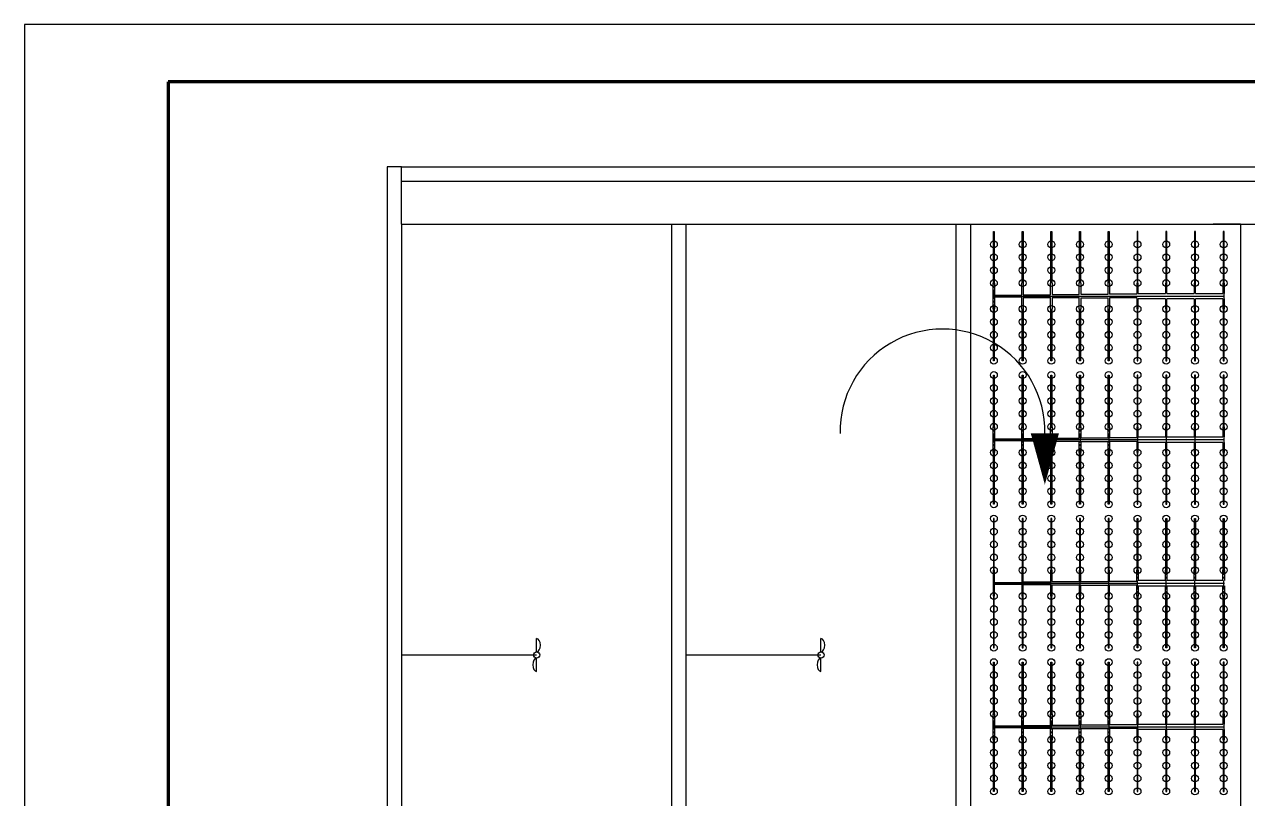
# Model space of a CAD drawing. Header units: millimetres. Extents: x -299291 to 688124, y -407813 to 623474.
# Drawn here: x -299291 to -256711, y 91980 to 118940 of the extents above; entities that cross this region are included whole.
import ezdxf

# ---------------------------------------------------------------- set-up
doc = ezdxf.new("R2010")
doc.units = ezdxf.units.MM
doc.linetypes.add('CENTER', pattern=[50.8, 31.75, -6.35, 6.35, -6.35])
doc.layers.add('轴线', color=6, linetype='CENTER')
doc.layers.add('边框粗', color=7, linetype='Continuous', lineweight=100)

msp = doc.modelspace()

# ---------------------------------------------------------------- linework, layer by layer
at = {"ltscale": 10}
for p, q in [((-286161.202, 113980.27), (-286661.202, 113980.27)), ((-286661.202, 113980.27), (-286661.202, 21980.27)), ((-286161.202, 113480.27), (-286161.202, 113980.27)), ((-286161.202, 113980.27), (-216861.202, 113980.27)), ((-286161.202, 112480.27), (-286161.202, 113480.27)), ((-286161.202, 113480.27), (-216861.202, 113480.27)), ((-286161.202, 111980.27), (-286161.202, 112480.27)), ((-286161.202, 111980.27), (-276761.202, 111980.27)), ((-286161.202, 111980.27), (-286161.202, 21980.27)), ((-276761.202, 111980.27), (-276761.202, 96098.889)), ((-276761.202, 111980.27), (-276261.202, 111980.27)), ((-276261.202, 111980.27), (-276261.202, 94890.12)), ((-276261.202, 111980.27), (-266861.202, 111980.27)), ((-266861.202, 111980.27), (-266861.202, 88351.603)), ((-266861.202, 111980.27), (-266361.202, 111980.27)), ((-266361.202, 111980.27), (-266361.202, 87154.41)), ((-266361.202, 111980.27), (-256961.202, 111980.27)), ((-265558.257, 111730.27), (-265526.257, 111730.27)), ((-265558.257, 109930.27), (-265558.257, 111730.27)), ((-265526.257, 111730.27), (-265526.257, 109930.27)), ((-264558.257, 111730.27), (-264526.257, 111730.27)), ((-264558.257, 109930.27), (-264558.257, 111730.27)), ((-264526.257, 111730.27), (-264526.257, 109930.27)), ((-263558.257, 111730.27), (-263526.257, 111730.27)), ((-263558.257, 109930.27), (-263558.257, 111730.27)), ((-263526.257, 111730.27), (-263526.257, 109930.27)), ((-262558.257, 111730.27), (-262526.257, 111730.27)), ((-262558.257, 109930.27), (-262558.257, 111730.27)), ((-262526.257, 111730.27), (-262526.257, 109930.27)), ((-261558.257, 111730.27), (-261526.257, 111730.27)), ((-261558.257, 109930.27), (-261558.257, 111730.27)), ((-261526.257, 111730.27), (-261526.257, 109930.27)), ((-260526.257, 111730.27), (-260558.257, 111730.27)), ((-260558.257, 111730.27), (-260558.257, 109930.27)), ((-260526.257, 109930.27), (-260526.257, 111730.27)), ((-259526.257, 111730.27), (-259558.257, 111730.27)), ((-259558.257, 111730.27), (-259558.257, 109930.27)), ((-259526.257, 109930.27), (-259526.257, 111730.27)), ((-258526.257, 111730.27), (-258558.257, 111730.27)), ((-258558.257, 111730.27), (-258558.257, 109930.27)), ((-258526.257, 109930.27), (-258526.257, 111730.27)), ((-256961.202, 111980.27), (-257911.202, 111980.27)), ((-257526.257, 111730.27), (-257558.257, 111730.27)), ((-257558.257, 111730.27), (-257558.257, 109930.27)), ((-257526.257, 109930.27), (-257526.257, 111730.27)), ((-256961.202, 111980.27), (-256961.202, 90653.898)), ((-256961.202, 111980.27), (-256461.202, 111980.27)), ((-265567.257, 109030.27), (-265567.257, 109930.27)), ((-265567.257, 109930.27), (-265558.257, 109930.27)), ((-265526.257, 109930.27), (-265517.257, 109930.27)), ((-265517.257, 109930.27), (-265517.257, 109510.27)), ((-264567.257, 109510.27), (-264567.257, 109930.27)), ((-264567.257, 109930.27), (-264558.257, 109930.27)), ((-264526.257, 109930.27), (-264517.257, 109930.27)), ((-264517.257, 109930.27), (-264517.257, 109525.27)), ((-263567.257, 109525.27), (-263567.257, 109930.27)), ((-263567.257, 109930.27), (-263558.257, 109930.27)), ((-263526.257, 109930.27), (-263517.257, 109930.27)), ((-263517.257, 109930.27), (-263517.257, 109535.27)), ((-262567.257, 109535.27), (-262567.257, 109930.27)), ((-262567.257, 109930.27), (-262558.257, 109930.27)), ((-262526.257, 109930.27), (-262517.257, 109930.27)), ((-262517.257, 109930.27), (-262517.257, 109545.27)), ((-261567.257, 109545.27), (-261567.257, 109930.27)), ((-261567.257, 109930.27), (-261558.257, 109930.27)), ((-261526.257, 109930.27), (-261517.257, 109930.27)), ((-261517.257, 109930.27), (-261517.257, 109545.27)), ((-260558.257, 109930.27), (-260567.257, 109930.27)), ((-260567.257, 109930.27), (-260567.257, 109545.27)), ((-260517.257, 109930.27), (-260526.257, 109930.27)), ((-260517.257, 109575.27), (-260517.257, 109930.27)), ((-259558.257, 109930.27), (-259567.257, 109930.27)), ((-259567.257, 109930.27), (-259567.257, 109575.27)), ((-259517.257, 109930.27), (-259526.257, 109930.27)), ((-259517.257, 109575.27), (-259517.257, 109930.27)), ((-258558.257, 109930.27), (-258567.257, 109930.27)), ((-258567.257, 109930.27), (-258567.257, 109575.27)), ((-258517.257, 109930.27), (-258526.257, 109930.27)), ((-258517.257, 109575.27), (-258517.257, 109930.27)), ((-257558.257, 109930.27), (-257567.257, 109930.27)), ((-257567.257, 109930.27), (-257567.257, 109575.27)), ((-257517.257, 109930.27), (-257526.257, 109930.27)), ((-257517.257, 109575.27), (-257517.257, 109930.27)), ((-265517.257, 109480.27), (-265542.2, 109480.27)), ((-265517.257, 109510.27), (-264567.257, 109510.27)), ((-265517.257, 109480.27), (-257517.257, 109480.27)), ((-265517.257, 109450.27), (-265517.257, 109030.27)), ((-265517.257, 109450.27), (-264567.257, 109450.27)), ((-264567.257, 109030.27), (-264567.257, 109450.27)), ((-264517.257, 109525.27), (-263567.257, 109525.27)), ((-264517.257, 109435.27), (-264517.257, 109030.27)), ((-264517.257, 109435.27), (-263567.257, 109435.27)), ((-263567.257, 109030.27), (-263567.257, 109435.27)), ((-263517.257, 109535.27), (-262567.257, 109535.27)), ((-262517.257, 109545.27), (-261567.257, 109545.27)), ((-260567.257, 109545.27), (-261517.257, 109545.27)), ((-260517.257, 109575.27), (-259567.257, 109575.27)), ((-259517.257, 109575.27), (-258567.257, 109575.27)), ((-258517.257, 109575.27), (-257567.257, 109575.27)), ((-265558.257, 109030.27), (-265567.257, 109030.27)), ((-265558.257, 107230.27), (-265558.257, 109030.27)), ((-265517.257, 109030.27), (-265526.257, 109030.27)), ((-265526.257, 109030.27), (-265526.257, 107230.27)), ((-264558.257, 109030.27), (-264567.257, 109030.27)), ((-264558.257, 107230.27), (-264558.257, 109030.27)), ((-264517.257, 109030.27), (-264526.257, 109030.27)), ((-264526.257, 109030.27), (-264526.257, 107230.27)), ((-263558.257, 109030.27), (-263567.257, 109030.27)), ((-263558.257, 107230.27), (-263558.257, 109030.27)), ((-263517.257, 109030.27), (-263526.257, 109030.27)), ((-263526.257, 109030.27), (-263526.257, 107230.27)), ((-263517.257, 109425.27), (-263517.257, 109030.27)), ((-263517.257, 109425.27), (-262567.257, 109425.27)), ((-262567.257, 109030.27), (-262567.257, 109425.27)), ((-262558.257, 109030.27), (-262567.257, 109030.27)), ((-262558.257, 107230.27), (-262558.257, 109030.27)), ((-262517.257, 109030.27), (-262526.257, 109030.27)), ((-262526.257, 109030.27), (-262526.257, 107230.27)), ((-262517.257, 109415.27), (-262517.257, 109030.27)), ((-262517.257, 109415.27), (-261567.257, 109415.27)), ((-261567.257, 109030.27), (-261567.257, 109415.27)), ((-261558.257, 109030.27), (-261567.257, 109030.27)), ((-261558.257, 107230.27), (-261558.257, 109030.27)), ((-261517.257, 109030.27), (-261526.257, 109030.27)), ((-261526.257, 109030.27), (-261526.257, 107230.27)), ((-261517.257, 109415.27), (-261517.257, 109030.27)), ((-260567.257, 109415.27), (-261517.257, 109415.27)), ((-260567.257, 109415.27), (-260567.257, 109030.27)), ((-260567.257, 109030.27), (-260558.257, 109030.27)), ((-260558.257, 109030.27), (-260558.257, 107230.27)), ((-260526.257, 107230.27), (-260526.257, 109030.27)), ((-260526.257, 109030.27), (-260517.257, 109030.27)), ((-260517.257, 109030.27), (-260517.257, 109385.27)), ((-259567.257, 109385.27), (-260517.257, 109385.27)), ((-259567.257, 109385.27), (-259567.257, 109030.27)), ((-259567.257, 109030.27), (-259558.257, 109030.27)), ((-259558.257, 109030.27), (-259558.257, 107230.27)), ((-259526.257, 107230.27), (-259526.257, 109030.27)), ((-259526.257, 109030.27), (-259517.257, 109030.27)), ((-259517.257, 109030.27), (-259517.257, 109385.27)), ((-258567.257, 109385.27), (-259517.257, 109385.27)), ((-258567.257, 109385.27), (-258567.257, 109030.27)), ((-258567.257, 109030.27), (-258558.257, 109030.27)), ((-258558.257, 109030.27), (-258558.257, 107230.27)), ((-258526.257, 107230.27), (-258526.257, 109030.27)), ((-258526.257, 109030.27), (-258517.257, 109030.27)), ((-258517.257, 109030.27), (-258517.257, 109385.27)), ((-257567.257, 109385.27), (-258517.257, 109385.27)), ((-257567.257, 109385.27), (-257567.257, 109030.27)), ((-257567.257, 109030.27), (-257558.257, 109030.27)), ((-257558.257, 109030.27), (-257558.257, 107230.27)), ((-257526.257, 107230.27), (-257526.257, 109030.27)), ((-257526.257, 109030.27), (-257517.257, 109030.27)), ((-257517.257, 109030.27), (-257517.257, 109385.27)), ((-265526.257, 107230.27), (-265558.257, 107230.27)), ((-264526.257, 107230.27), (-264558.257, 107230.27)), ((-263526.257, 107230.27), (-263558.257, 107230.27)), ((-262526.257, 107230.27), (-262558.257, 107230.27)), ((-261526.257, 107230.27), (-261558.257, 107230.27)), ((-260558.257, 107230.27), (-260526.257, 107230.27)), ((-259558.257, 107230.27), (-259526.257, 107230.27)), ((-258558.257, 107230.27), (-258526.257, 107230.27)), ((-257558.257, 107230.27), (-257526.257, 107230.27)), ((-265558.257, 106730.27), (-265526.257, 106730.27)), ((-265558.257, 104930.27), (-265558.257, 106730.27)), ((-265526.257, 106730.27), (-265526.257, 104930.27)), ((-264558.257, 106730.27), (-264526.257, 106730.27)), ((-264558.257, 104930.27), (-264558.257, 106730.27)), ((-264526.257, 106730.27), (-264526.257, 104930.27)), ((-263558.257, 106730.27), (-263526.257, 106730.27)), ((-263558.257, 104930.27), (-263558.257, 106730.27)), ((-263526.257, 106730.27), (-263526.257, 104930.27)), ((-262558.257, 106730.27), (-262526.257, 106730.27)), ((-262558.257, 104930.27), (-262558.257, 106730.27)), ((-262526.257, 106730.27), (-262526.257, 104930.27)), ((-261558.257, 106730.27), (-261526.257, 106730.27)), ((-261558.257, 104930.27), (-261558.257, 106730.27)), ((-261526.257, 106730.27), (-261526.257, 104930.27)), ((-260526.257, 106730.27), (-260558.257, 106730.27)), ((-260558.257, 106730.27), (-260558.257, 104930.27)), ((-260526.257, 104930.27), (-260526.257, 106730.27)), ((-259526.257, 106730.27), (-259558.257, 106730.27)), ((-259558.257, 106730.27), (-259558.257, 104930.27)), ((-259526.257, 104930.27), (-259526.257, 106730.27)), ((-258526.257, 106730.27), (-258558.257, 106730.27)), ((-258558.257, 106730.27), (-258558.257, 104930.27)), ((-258526.257, 104930.27), (-258526.257, 106730.27)), ((-257526.257, 106730.27), (-257558.257, 106730.27)), ((-257558.257, 106730.27), (-257558.257, 104930.27)), ((-257526.257, 104930.27), (-257526.257, 106730.27)), ((-265567.257, 104030.27), (-265567.257, 104930.27)), ((-265567.257, 104930.27), (-265558.257, 104930.27)), ((-265526.257, 104930.27), (-265517.257, 104930.27)), ((-265517.257, 104930.27), (-265517.257, 104510.27)), ((-264567.257, 104510.27), (-264567.257, 104930.27)), ((-264567.257, 104930.27), (-264558.257, 104930.27)), ((-264526.257, 104930.27), (-264517.257, 104930.27)), ((-264517.257, 104930.27), (-264517.257, 104525.27)), ((-263567.257, 104525.27), (-263567.257, 104930.27)), ((-263567.257, 104930.27), (-263558.257, 104930.27)), ((-263526.257, 104930.27), (-263517.257, 104930.27)), ((-263517.257, 104930.27), (-263517.257, 104535.27)), ((-262567.257, 104535.27), (-262567.257, 104930.27)), ((-262567.257, 104930.27), (-262558.257, 104930.27)), ((-262526.257, 104930.27), (-262517.257, 104930.27)), ((-262517.257, 104930.27), (-262517.257, 104545.27)), ((-261567.257, 104545.27), (-261567.257, 104930.27)), ((-261567.257, 104930.27), (-261558.257, 104930.27)), ((-261526.257, 104930.27), (-261517.257, 104930.27)), ((-261517.257, 104930.27), (-261517.257, 104545.27)), ((-260558.257, 104930.27), (-260567.257, 104930.27)), ((-260567.257, 104930.27), (-260567.257, 104545.27)), ((-260517.257, 104930.27), (-260526.257, 104930.27)), ((-260517.257, 104575.27), (-260517.257, 104930.27)), ((-259558.257, 104930.27), (-259567.257, 104930.27)), ((-259567.257, 104930.27), (-259567.257, 104575.27)), ((-259517.257, 104930.27), (-259526.257, 104930.27)), ((-259517.257, 104575.27), (-259517.257, 104930.27)), ((-258558.257, 104930.27), (-258567.257, 104930.27)), ((-258567.257, 104930.27), (-258567.257, 104575.27)), ((-258517.257, 104930.27), (-258526.257, 104930.27)), ((-258517.257, 104575.27), (-258517.257, 104930.27)), ((-257558.257, 104930.27), (-257567.257, 104930.27)), ((-257567.257, 104930.27), (-257567.257, 104575.27)), ((-257517.257, 104930.27), (-257526.257, 104930.27)), ((-257517.257, 104575.27), (-257517.257, 104930.27)), ((-265542.257, 104480.27), (-257517.257, 104480.27)), ((-265517.257, 104510.27), (-264567.257, 104510.27)), ((-265517.257, 104450.27), (-265517.257, 104030.27)), ((-265517.257, 104450.27), (-264567.257, 104450.27)), ((-264567.257, 104030.27), (-264567.257, 104450.27)), ((-264517.257, 104525.27), (-263567.257, 104525.27)), ((-264517.257, 104435.27), (-264517.257, 104030.27)), ((-264517.257, 104435.27), (-263567.257, 104435.27)), ((-263567.257, 104030.27), (-263567.257, 104435.27)), ((-263517.257, 104535.27), (-262567.257, 104535.27)), ((-263517.257, 104425.27), (-263517.257, 104030.27)), ((-263517.257, 104425.27), (-262567.257, 104425.27)), ((-262567.257, 104030.27), (-262567.257, 104425.27)), ((-262517.257, 104545.27), (-261567.257, 104545.27)), ((-262517.257, 104415.27), (-262517.257, 104030.27)), ((-262517.257, 104415.27), (-261567.257, 104415.27)), ((-261567.257, 104030.27), (-261567.257, 104415.27)), ((-260567.257, 104545.27), (-261517.257, 104545.27)), ((-261517.257, 104415.27), (-261517.257, 104030.27)), ((-260567.257, 104415.27), (-261517.257, 104415.27)), ((-260567.257, 104415.27), (-260567.257, 104030.27)), ((-260517.257, 104575.27), (-259567.257, 104575.27)), ((-260517.257, 104030.27), (-260517.257, 104385.27)), ((-259567.257, 104385.27), (-260517.257, 104385.27)), ((-259567.257, 104385.27), (-259567.257, 104030.27)), ((-259517.257, 104575.27), (-258567.257, 104575.27)), ((-259517.257, 104030.27), (-259517.257, 104385.27)), ((-258567.257, 104385.27), (-259517.257, 104385.27)), ((-258567.257, 104385.27), (-258567.257, 104030.27)), ((-258517.257, 104575.27), (-257567.257, 104575.27)), ((-258517.257, 104030.27), (-258517.257, 104385.27)), ((-257567.257, 104385.27), (-258517.257, 104385.27)), ((-257567.257, 104385.27), (-257567.257, 104030.27)), ((-257517.257, 104030.27), (-257517.257, 104385.27)), ((-265558.257, 104030.27), (-265567.257, 104030.27)), ((-265558.257, 102230.27), (-265558.257, 104030.27)), ((-265517.257, 104030.27), (-265526.257, 104030.27)), ((-265526.257, 104030.27), (-265526.257, 102230.27)), ((-264558.257, 104030.27), (-264567.257, 104030.27)), ((-264558.257, 102230.27), (-264558.257, 104030.27)), ((-264517.257, 104030.27), (-264526.257, 104030.27)), ((-264526.257, 104030.27), (-264526.257, 102230.27)), ((-263558.257, 104030.27), (-263567.257, 104030.27)), ((-263558.257, 102230.27), (-263558.257, 104030.27)), ((-263517.257, 104030.27), (-263526.257, 104030.27)), ((-263526.257, 104030.27), (-263526.257, 102230.27)), ((-262558.257, 104030.27), (-262567.257, 104030.27)), ((-262558.257, 102230.27), (-262558.257, 104030.27)), ((-262517.257, 104030.27), (-262526.257, 104030.27)), ((-262526.257, 104030.27), (-262526.257, 102230.27)), ((-261558.257, 104030.27), (-261567.257, 104030.27)), ((-261558.257, 102230.27), (-261558.257, 104030.27)), ((-261517.257, 104030.27), (-261526.257, 104030.27)), ((-261526.257, 104030.27), (-261526.257, 102230.27)), ((-260567.257, 104030.27), (-260558.257, 104030.27)), ((-260558.257, 104030.27), (-260558.257, 102230.27)), ((-260526.257, 102230.27), (-260526.257, 104030.27)), ((-260526.257, 104030.27), (-260517.257, 104030.27)), ((-259567.257, 104030.27), (-259558.257, 104030.27)), ((-259558.257, 104030.27), (-259558.257, 102230.27)), ((-259526.257, 102230.27), (-259526.257, 104030.27)), ((-259526.257, 104030.27), (-259517.257, 104030.27)), ((-258567.257, 104030.27), (-258558.257, 104030.27)), ((-258558.257, 104030.27), (-258558.257, 102230.27)), ((-258526.257, 102230.27), (-258526.257, 104030.27)), ((-258526.257, 104030.27), (-258517.257, 104030.27)), ((-257567.257, 104030.27), (-257558.257, 104030.27)), ((-257558.257, 104030.27), (-257558.257, 102230.27)), ((-257526.257, 102230.27), (-257526.257, 104030.27)), ((-257526.257, 104030.27), (-257517.257, 104030.27)), ((-265526.257, 102230.27), (-265558.257, 102230.27)), ((-264526.257, 102230.27), (-264558.257, 102230.27)), ((-263526.257, 102230.27), (-263558.257, 102230.27)), ((-262526.257, 102230.27), (-262558.257, 102230.27)), ((-261526.257, 102230.27), (-261558.257, 102230.27)), ((-260558.257, 102230.27), (-260526.257, 102230.27)), ((-259558.257, 102230.27), (-259526.257, 102230.27)), ((-258558.257, 102230.27), (-258526.257, 102230.27)), ((-257558.257, 102230.27), (-257526.257, 102230.27)), ((-265526.257, 101730.27), (-265558.257, 101730.27)), ((-265558.257, 101730.27), (-265558.257, 99930.27)), ((-265526.257, 99930.27), (-265526.257, 101730.27)), ((-264526.257, 101730.27), (-264558.257, 101730.27)), ((-264558.257, 101730.27), (-264558.257, 99930.27)), ((-264526.257, 99930.27), (-264526.257, 101730.27)), ((-263526.257, 101730.27), (-263558.257, 101730.27)), ((-263558.257, 101730.27), (-263558.257, 99930.27)), ((-263526.257, 99930.27), (-263526.257, 101730.27)), ((-262526.257, 101730.27), (-262558.257, 101730.27)), ((-262558.257, 101730.27), (-262558.257, 99930.27)), ((-262526.257, 99930.27), (-262526.257, 101730.27)), ((-261526.257, 101730.27), (-261558.257, 101730.27)), ((-261558.257, 101730.27), (-261558.257, 99930.27)), ((-261526.257, 99930.27), (-261526.257, 101730.27)), ((-260558.257, 99930.27), (-260558.257, 101730.27)), ((-260558.257, 101730.27), (-260526.257, 101730.27)), ((-260526.257, 101730.27), (-260526.257, 99930.27)), ((-259558.257, 99930.27), (-259558.257, 101730.27)), ((-259558.257, 101730.27), (-259526.257, 101730.27)), ((-259526.257, 101730.27), (-259526.257, 99930.27)), ((-258558.257, 99930.27), (-258558.257, 101730.27)), ((-258558.257, 101730.27), (-258526.257, 101730.27)), ((-258526.257, 101730.27), (-258526.257, 99930.27)), ((-257558.257, 99930.27), (-257558.257, 101730.27)), ((-257558.257, 101730.27), (-257526.257, 101730.27)), ((-257526.257, 101730.27), (-257526.257, 99930.27)), ((-265558.257, 99930.27), (-265567.257, 99930.27)), ((-265567.257, 99930.27), (-265567.257, 99030.27)), ((-265517.257, 99930.27), (-265526.257, 99930.27)), ((-265517.257, 99510.27), (-265517.257, 99930.27)), ((-264558.257, 99930.27), (-264567.257, 99930.27)), ((-264567.257, 99930.27), (-264567.257, 99510.27)), ((-264517.257, 99930.27), (-264526.257, 99930.27)), ((-264517.257, 99525.27), (-264517.257, 99930.27)), ((-263558.257, 99930.27), (-263567.257, 99930.27)), ((-263567.257, 99930.27), (-263567.257, 99525.27)), ((-263517.257, 99930.27), (-263526.257, 99930.27)), ((-263517.257, 99535.27), (-263517.257, 99930.27)), ((-262558.257, 99930.27), (-262567.257, 99930.27)), ((-262567.257, 99930.27), (-262567.257, 99535.27)), ((-262517.257, 99930.27), (-262526.257, 99930.27)), ((-262517.257, 99545.27), (-262517.257, 99930.27)), ((-261558.257, 99930.27), (-261567.257, 99930.27)), ((-261567.257, 99930.27), (-261567.257, 99545.27)), ((-261517.257, 99930.27), (-261526.257, 99930.27)), ((-261517.257, 99545.27), (-261517.257, 99930.27)), ((-260567.257, 99545.27), (-260567.257, 99930.27)), ((-260567.257, 99930.27), (-260558.257, 99930.27)), ((-260526.257, 99930.27), (-260517.257, 99930.27)), ((-260517.257, 99930.27), (-260517.257, 99575.27)), ((-259567.257, 99575.27), (-259567.257, 99930.27)), ((-259567.257, 99930.27), (-259558.257, 99930.27)), ((-259526.257, 99930.27), (-259517.257, 99930.27)), ((-259517.257, 99930.27), (-259517.257, 99575.27)), ((-258567.257, 99575.27), (-258567.257, 99930.27)), ((-258567.257, 99930.27), (-258558.257, 99930.27)), ((-258526.257, 99930.27), (-258517.257, 99930.27)), ((-258517.257, 99930.27), (-258517.257, 99575.27)), ((-257567.257, 99575.27), (-257567.257, 99930.27)), ((-257567.257, 99930.27), (-257558.257, 99930.27)), ((-257526.257, 99930.27), (-257517.257, 99930.27)), ((-257517.257, 99930.27), (-257517.257, 99575.27)), ((-265542.257, 99480.27), (-257517.257, 99480.27)), ((-265517.257, 99510.27), (-264567.257, 99510.27)), ((-265517.257, 99030.27), (-265517.257, 99450.27)), ((-265517.257, 99450.27), (-264567.257, 99450.27)), ((-264567.257, 99450.27), (-264567.257, 99030.27)), ((-264517.257, 99525.27), (-263567.257, 99525.27)), ((-264517.257, 99030.27), (-264517.257, 99435.27)), ((-264517.257, 99435.27), (-263567.257, 99435.27)), ((-263567.257, 99435.27), (-263567.257, 99030.27)), ((-263517.257, 99535.27), (-262567.257, 99535.27)), ((-263517.257, 99030.27), (-263517.257, 99425.27)), ((-263517.257, 99425.27), (-262567.257, 99425.27)), ((-262567.257, 99425.27), (-262567.257, 99030.27)), ((-262517.257, 99545.27), (-261567.257, 99545.27)), ((-262517.257, 99030.27), (-262517.257, 99415.27)), ((-262517.257, 99415.27), (-261567.257, 99415.27)), ((-261567.257, 99415.27), (-261567.257, 99030.27)), ((-260567.257, 99545.27), (-261517.257, 99545.27)), ((-261517.257, 99030.27), (-261517.257, 99415.27)), ((-260567.257, 99415.27), (-261517.257, 99415.27)), ((-260567.257, 99030.27), (-260567.257, 99415.27)), ((-259567.257, 99575.27), (-260517.257, 99575.27)), ((-260517.257, 99385.27), (-260517.257, 99030.27)), ((-260517.257, 99385.27), (-259567.257, 99385.27)), ((-259567.257, 99030.27), (-259567.257, 99385.27)), ((-258567.257, 99575.27), (-259517.257, 99575.27)), ((-259517.257, 99385.27), (-259517.257, 99030.27)), ((-259517.257, 99385.27), (-258567.257, 99385.27)), ((-258567.257, 99030.27), (-258567.257, 99385.27)), ((-257567.257, 99575.27), (-258517.257, 99575.27)), ((-258517.257, 99385.27), (-258517.257, 99030.27)), ((-258517.257, 99385.27), (-257567.257, 99385.27)), ((-257567.257, 99030.27), (-257567.257, 99385.27)), ((-257517.257, 99385.27), (-257517.257, 99030.27)), ((-265567.257, 99030.27), (-265558.257, 99030.27)), ((-265558.257, 99030.27), (-265558.257, 97230.27)), ((-265526.257, 97230.27), (-265526.257, 99030.27)), ((-265526.257, 99030.27), (-265517.257, 99030.27)), ((-264567.257, 99030.27), (-264558.257, 99030.27)), ((-264558.257, 99030.27), (-264558.257, 97230.27)), ((-264526.257, 97230.27), (-264526.257, 99030.27)), ((-264526.257, 99030.27), (-264517.257, 99030.27)), ((-263567.257, 99030.27), (-263558.257, 99030.27)), ((-263558.257, 99030.27), (-263558.257, 97230.27)), ((-263526.257, 97230.27), (-263526.257, 99030.27)), ((-263526.257, 99030.27), (-263517.257, 99030.27)), ((-262567.257, 99030.27), (-262558.257, 99030.27)), ((-262558.257, 99030.27), (-262558.257, 97230.27)), ((-262526.257, 97230.27), (-262526.257, 99030.27)), ((-262526.257, 99030.27), (-262517.257, 99030.27)), ((-261567.257, 99030.27), (-261558.257, 99030.27)), ((-261558.257, 99030.27), (-261558.257, 97230.27)), ((-261526.257, 97230.27), (-261526.257, 99030.27)), ((-261526.257, 99030.27), (-261517.257, 99030.27)), ((-260558.257, 99030.27), (-260567.257, 99030.27)), ((-260558.257, 97230.27), (-260558.257, 99030.27)), ((-260517.257, 99030.27), (-260526.257, 99030.27)), ((-260526.257, 99030.27), (-260526.257, 97230.27)), ((-259558.257, 99030.27), (-259567.257, 99030.27)), ((-259558.257, 97230.27), (-259558.257, 99030.27)), ((-259517.257, 99030.27), (-259526.257, 99030.27)), ((-259526.257, 99030.27), (-259526.257, 97230.27)), ((-258558.257, 99030.27), (-258567.257, 99030.27)), ((-258558.257, 97230.27), (-258558.257, 99030.27)), ((-258517.257, 99030.27), (-258526.257, 99030.27)), ((-258526.257, 99030.27), (-258526.257, 97230.27)), ((-257558.257, 99030.27), (-257567.257, 99030.27)), ((-257558.257, 97230.27), (-257558.257, 99030.27)), ((-257517.257, 99030.27), (-257526.257, 99030.27)), ((-257526.257, 99030.27), (-257526.257, 97230.27)), ((-265558.257, 97230.27), (-265526.257, 97230.27)), ((-264558.257, 97230.27), (-264526.257, 97230.27)), ((-263558.257, 97230.27), (-263526.257, 97230.27)), ((-262558.257, 97230.27), (-262526.257, 97230.27)), ((-261558.257, 97230.27), (-261526.257, 97230.27)), ((-260526.257, 97230.27), (-260558.257, 97230.27)), ((-259526.257, 97230.27), (-259558.257, 97230.27)), ((-258526.257, 97230.27), (-258558.257, 97230.27)), ((-257526.257, 97230.27), (-257558.257, 97230.27)), ((-286161.202, 96980.27), (-281461.202, 96980.27)), ((-276261.202, 96980.27), (-271561.202, 96980.27)), ((-265558.257, 96730.27), (-265526.257, 96730.27)), ((-265558.257, 94930.27), (-265558.257, 96730.27)), ((-265526.257, 96730.27), (-265526.257, 94930.27)), ((-264558.257, 96730.27), (-264526.257, 96730.27)), ((-264558.257, 94930.27), (-264558.257, 96730.27)), ((-264526.257, 96730.27), (-264526.257, 94930.27)), ((-263558.257, 96730.27), (-263526.257, 96730.27)), ((-263558.257, 94930.27), (-263558.257, 96730.27)), ((-263526.257, 96730.27), (-263526.257, 94930.27)), ((-262558.257, 96730.27), (-262526.257, 96730.27)), ((-262558.257, 94930.27), (-262558.257, 96730.27)), ((-262526.257, 96730.27), (-262526.257, 94930.27)), ((-261558.257, 96730.27), (-261526.257, 96730.27)), ((-261558.257, 94930.27), (-261558.257, 96730.27)), ((-261526.257, 96730.27), (-261526.257, 94930.27)), ((-260526.257, 96730.27), (-260558.257, 96730.27)), ((-260558.257, 96730.27), (-260558.257, 94930.27)), ((-260526.257, 94930.27), (-260526.257, 96730.27)), ((-259526.257, 96730.27), (-259558.257, 96730.27)), ((-259558.257, 96730.27), (-259558.257, 94930.27)), ((-259526.257, 94930.27), (-259526.257, 96730.27)), ((-258526.257, 96730.27), (-258558.257, 96730.27)), ((-258558.257, 96730.27), (-258558.257, 94930.27)), ((-258526.257, 94930.27), (-258526.257, 96730.27)), ((-257526.257, 96730.27), (-257558.257, 96730.27)), ((-257558.257, 96730.27), (-257558.257, 94930.27)), ((-257526.257, 94930.27), (-257526.257, 96730.27)), ((-276761.202, 96098.889), (-276761.202, 21980.27)), ((-276261.202, 94890.12), (-276261.202, 21980.27)), ((-265567.257, 94030.27), (-265567.257, 94930.27)), ((-265567.257, 94930.27), (-265558.257, 94930.27)), ((-265526.257, 94930.27), (-265517.257, 94930.27)), ((-265517.257, 94930.27), (-265517.257, 94510.27)), ((-264567.257, 94510.27), (-264567.257, 94930.27)), ((-264567.257, 94930.27), (-264558.257, 94930.27)), ((-264526.257, 94930.27), (-264517.257, 94930.27)), ((-264517.257, 94930.27), (-264517.257, 94525.27)), ((-263567.257, 94525.27), (-263567.257, 94930.27)), ((-263567.257, 94930.27), (-263558.257, 94930.27)), ((-263526.257, 94930.27), (-263517.257, 94930.27)), ((-263517.257, 94930.27), (-263517.257, 94535.27)), ((-263517.257, 94535.27), (-262567.257, 94535.27)), ((-262567.257, 94535.27), (-262567.257, 94930.27)), ((-262567.257, 94930.27), (-262558.257, 94930.27)), ((-262526.257, 94930.27), (-262517.257, 94930.27)), ((-262517.257, 94930.27), (-262517.257, 94545.27)), ((-262517.257, 94545.27), (-261567.257, 94545.27)), ((-261567.257, 94545.27), (-261567.257, 94930.27)), ((-261567.257, 94930.27), (-261558.257, 94930.27)), ((-261526.257, 94930.27), (-261517.257, 94930.27)), ((-261517.257, 94930.27), (-261517.257, 94545.27)), ((-260567.257, 94545.27), (-261517.257, 94545.27)), ((-260558.257, 94930.27), (-260567.257, 94930.27)), ((-260567.257, 94930.27), (-260567.257, 94545.27)), ((-260517.257, 94930.27), (-260526.257, 94930.27)), ((-260517.257, 94575.27), (-260517.257, 94930.27)), ((-260517.257, 94575.27), (-259567.257, 94575.27)), ((-259558.257, 94930.27), (-259567.257, 94930.27)), ((-259567.257, 94930.27), (-259567.257, 94575.27)), ((-259517.257, 94930.27), (-259526.257, 94930.27)), ((-259517.257, 94575.27), (-259517.257, 94930.27)), ((-259517.257, 94575.27), (-258567.257, 94575.27)), ((-258558.257, 94930.27), (-258567.257, 94930.27)), ((-258567.257, 94930.27), (-258567.257, 94575.27)), ((-258517.257, 94930.27), (-258526.257, 94930.27)), ((-258517.257, 94575.27), (-258517.257, 94930.27)), ((-258517.257, 94575.27), (-257567.257, 94575.27)), ((-257558.257, 94930.27), (-257567.257, 94930.27)), ((-257567.257, 94930.27), (-257567.257, 94575.27)), ((-257517.257, 94930.27), (-257526.257, 94930.27)), ((-257517.257, 94575.27), (-257517.257, 94930.27)), ((-265542.257, 94480.27), (-257517.257, 94480.27)), ((-265517.257, 94510.27), (-264567.257, 94510.27)), ((-265517.257, 94450.27), (-265517.257, 94030.27)), ((-265517.257, 94450.27), (-264567.257, 94450.27)), ((-264567.257, 94030.27), (-264567.257, 94450.27)), ((-264517.257, 94525.27), (-263567.257, 94525.27)), ((-264517.257, 94435.27), (-264517.257, 94030.27)), ((-264517.257, 94435.27), (-263567.257, 94435.27)), ((-263567.257, 94030.27), (-263567.257, 94435.27)), ((-263517.257, 94425.27), (-263517.257, 94030.27)), ((-263517.257, 94425.27), (-262567.257, 94425.27)), ((-262567.257, 94030.27), (-262567.257, 94425.27)), ((-262517.257, 94415.27), (-262517.257, 94030.27)), ((-262517.257, 94415.27), (-261567.257, 94415.27)), ((-261567.257, 94030.27), (-261567.257, 94415.27)), ((-261517.257, 94415.27), (-261517.257, 94030.27)), ((-260567.257, 94415.27), (-261517.257, 94415.27)), ((-260567.257, 94415.27), (-260567.257, 94030.27)), ((-260517.257, 94030.27), (-260517.257, 94385.27)), ((-259567.257, 94385.27), (-260517.257, 94385.27)), ((-259567.257, 94385.27), (-259567.257, 94030.27)), ((-259517.257, 94030.27), (-259517.257, 94385.27)), ((-258567.257, 94385.27), (-259517.257, 94385.27)), ((-258567.257, 94385.27), (-258567.257, 94030.27)), ((-258517.257, 94030.27), (-258517.257, 94385.27)), ((-257567.257, 94385.27), (-258517.257, 94385.27)), ((-257567.257, 94385.27), (-257567.257, 94030.27)), ((-257517.257, 94030.27), (-257517.257, 94385.27)), ((-265558.257, 94030.27), (-265567.257, 94030.27)), ((-265558.257, 92230.27), (-265558.257, 94030.27)), ((-265517.257, 94030.27), (-265526.257, 94030.27)), ((-265526.257, 94030.27), (-265526.257, 92230.27)), ((-264558.257, 94030.27), (-264567.257, 94030.27)), ((-264558.257, 92230.27), (-264558.257, 94030.27)), ((-264517.257, 94030.27), (-264526.257, 94030.27)), ((-264526.257, 94030.27), (-264526.257, 92230.27)), ((-263558.257, 94030.27), (-263567.257, 94030.27)), ((-263558.257, 92230.27), (-263558.257, 94030.27)), ((-263517.257, 94030.27), (-263526.257, 94030.27)), ((-263526.257, 94030.27), (-263526.257, 92230.27)), ((-262558.257, 94030.27), (-262567.257, 94030.27)), ((-262558.257, 92230.27), (-262558.257, 94030.27)), ((-262517.257, 94030.27), (-262526.257, 94030.27)), ((-262526.257, 94030.27), (-262526.257, 92230.27)), ((-261558.257, 94030.27), (-261567.257, 94030.27)), ((-261558.257, 92230.27), (-261558.257, 94030.27)), ((-261517.257, 94030.27), (-261526.257, 94030.27)), ((-261526.257, 94030.27), (-261526.257, 92230.27)), ((-260567.257, 94030.27), (-260558.257, 94030.27)), ((-260558.257, 94030.27), (-260558.257, 92230.27)), ((-260526.257, 92230.27), (-260526.257, 94030.27)), ((-260526.257, 94030.27), (-260517.257, 94030.27)), ((-259567.257, 94030.27), (-259558.257, 94030.27)), ((-259558.257, 94030.27), (-259558.257, 92230.27)), ((-259526.257, 92230.27), (-259526.257, 94030.27)), ((-259526.257, 94030.27), (-259517.257, 94030.27)), ((-258567.257, 94030.27), (-258558.257, 94030.27)), ((-258558.257, 94030.27), (-258558.257, 92230.27)), ((-258526.257, 92230.27), (-258526.257, 94030.27)), ((-258526.257, 94030.27), (-258517.257, 94030.27)), ((-257567.257, 94030.27), (-257558.257, 94030.27)), ((-257558.257, 94030.27), (-257558.257, 92230.27)), ((-257526.257, 92230.27), (-257526.257, 94030.27)), ((-257526.257, 94030.27), (-257517.257, 94030.27)), ((-265526.257, 92230.27), (-265558.257, 92230.27)), ((-264526.257, 92230.27), (-264558.257, 92230.27)), ((-263526.257, 92230.27), (-263558.257, 92230.27)), ((-262526.257, 92230.27), (-262558.257, 92230.27)), ((-261526.257, 92230.27), (-261558.257, 92230.27)), ((-260558.257, 92230.27), (-260526.257, 92230.27)), ((-259558.257, 92230.27), (-259526.257, 92230.27)), ((-258558.257, 92230.27), (-258526.257, 92230.27)), ((-257558.257, 92230.27), (-257526.257, 92230.27))]:
    msp.add_line(p, q, dxfattribs=at)
at = {"color": 7, "linetype": 'Continuous', "lineweight": -3}
for p, q in [((-281461.202, 97086.836), (-281461.202, 97553.393)), ((-281461.202, 97086.836), (-281461.202, 97553.393)), ((-271561.202, 97086.836), (-271561.202, 97553.393)), ((-271561.202, 97086.836), (-271561.202, 97553.393)), ((-281461.202, 96407.146), (-281461.202, 96873.703)), ((-271561.202, 96407.146), (-271561.202, 96873.703))]:
    msp.add_line(p, q, dxfattribs=at)
msp.add_lwpolyline([(-299290.955, 140.137), (-131090.955, 140.137), (-131090.955, 118940.137), (-299290.955, 118940.137)], close=True)
at = {"color": 7, "lineweight": -3}
msp.add_lwpolyline([(-263767.422, 104696.952, 981.097, 0, 0), (-263767.422, 102913.764, 0, 0, 0)], format="xyseb", dxfattribs=at)
at = {"ltscale": 10}
for centre in [(-265542.257, 111280.27), (-264542.257, 111280.27), (-263542.257, 111280.27), (-262542.257, 111280.27), (-261542.257, 111280.27), (-260542.257, 111280.27), (-259542.257, 111280.27), (-258542.257, 111280.27), (-257542.257, 111280.27), (-265542.257, 110830.27), (-264542.257, 110830.27), (-263542.257, 110830.27), (-262542.257, 110830.27), (-261542.257, 110830.27), (-260542.257, 110830.27), (-259542.257, 110830.27), (-258542.257, 110830.27), (-257542.257, 110830.27), (-265542.257, 110380.27), (-264542.257, 110380.27), (-263542.257, 110380.27), (-262542.257, 110380.27), (-261542.257, 110380.27), (-260542.257, 110380.27), (-259542.257, 110380.27), (-258542.257, 110380.27), (-257542.257, 110380.27), (-265542.257, 109930.27), (-264542.257, 109930.27), (-263542.257, 109930.27), (-262542.257, 109930.27), (-261542.257, 109930.27), (-260542.257, 109930.27), (-259542.257, 109930.27), (-258542.257, 109930.27), (-257542.257, 109930.27), (-265542.257, 109030.27), (-264542.257, 109030.27), (-263542.257, 109030.27), (-262542.257, 109030.27), (-261542.257, 109030.27), (-260542.257, 109030.27), (-259542.257, 109030.27), (-258542.257, 109030.27), (-257542.257, 109030.27), (-265542.257, 108580.27), (-264542.257, 108580.27), (-263542.257, 108580.27), (-262542.257, 108580.27), (-261542.257, 108580.27), (-260542.257, 108580.27), (-259542.257, 108580.27), (-258542.257, 108580.27), (-257542.257, 108580.27), (-265542.257, 108130.27), (-264542.257, 108130.27), (-263542.257, 108130.27), (-262542.257, 108130.27), (-261542.257, 108130.27), (-260542.257, 108130.27), (-259542.257, 108130.27), (-258542.257, 108130.27), (-257542.257, 108130.27), (-265542.257, 107680.27), (-264542.257, 107680.27), (-263542.257, 107680.27), (-262542.257, 107680.27), (-261542.257, 107680.27), (-260542.257, 107680.27), (-259542.257, 107680.27), (-258542.257, 107680.27), (-257542.257, 107680.27), (-265542.257, 107230.27), (-264542.257, 107230.27), (-263542.257, 107230.27), (-262542.257, 107230.27), (-261542.257, 107230.27), (-260542.257, 107230.27), (-259542.257, 107230.27), (-258542.257, 107230.27), (-257542.257, 107230.27), (-265542.257, 106730.27), (-264542.257, 106730.27), (-263542.257, 106730.27), (-262542.257, 106730.27), (-261542.257, 106730.27), (-260542.257, 106730.27), (-259542.257, 106730.27), (-258542.257, 106730.27), (-257542.257, 106730.27), (-265542.257, 106280.27), (-264542.257, 106280.27), (-263542.257, 106280.27), (-262542.257, 106280.27), (-261542.257, 106280.27), (-260542.257, 106280.27), (-259542.257, 106280.27), (-258542.257, 106280.27), (-257542.257, 106280.27), (-265542.257, 105830.27), (-264542.257, 105830.27), (-263542.257, 105830.27), (-262542.257, 105830.27), (-261542.257, 105830.27), (-260542.257, 105830.27), (-259542.257, 105830.27), (-258542.257, 105830.27), (-257542.257, 105830.27), (-265542.257, 105380.27), (-264542.257, 105380.27), (-263542.257, 105380.27), (-262542.257, 105380.27), (-261542.257, 105380.27), (-260542.257, 105380.27), (-259542.257, 105380.27), (-258542.257, 105380.27), (-257542.257, 105380.27), (-265542.257, 104930.27), (-264542.257, 104930.27), (-263542.257, 104930.27), (-262542.257, 104930.27), (-261542.257, 104930.27), (-260542.257, 104930.27), (-259542.257, 104930.27), (-258542.257, 104930.27), (-257542.257, 104930.27), (-265542.257, 104030.27), (-264542.257, 104030.27), (-263542.257, 104030.27), (-262542.257, 104030.27), (-261542.257, 104030.27), (-260542.257, 104030.27), (-259542.257, 104030.27), (-258542.257, 104030.27), (-257542.257, 104030.27), (-265542.257, 103580.27), (-264542.257, 103580.27), (-263542.257, 103580.27), (-262542.257, 103580.27), (-261542.257, 103580.27), (-260542.257, 103580.27), (-259542.257, 103580.27), (-258542.257, 103580.27), (-257542.257, 103580.27), (-265542.257, 103130.27), (-264542.257, 103130.27), (-263542.257, 103130.27), (-262542.257, 103130.27), (-261542.257, 103130.27), (-260542.257, 103130.27), (-259542.257, 103130.27), (-258542.257, 103130.27), (-257542.257, 103130.27), (-265542.257, 102680.27), (-264542.257, 102680.27), (-263542.257, 102680.27), (-262542.257, 102680.27), (-261542.257, 102680.27), (-260542.257, 102680.27), (-259542.257, 102680.27), (-258542.257, 102680.27), (-257542.257, 102680.27), (-265542.257, 102230.27), (-264542.257, 102230.27), (-263542.257, 102230.27), (-262542.257, 102230.27), (-261542.257, 102230.27), (-260542.257, 102230.27), (-259542.257, 102230.27), (-258542.257, 102230.27), (-257542.257, 102230.27), (-265542.257, 101730.27), (-264542.257, 101730.27), (-263542.257, 101730.27), (-262542.257, 101730.27), (-261542.257, 101730.27), (-260542.257, 101730.27), (-259542.257, 101730.27), (-258542.257, 101730.27), (-257542.257, 101730.27), (-265542.257, 101280.27), (-264542.257, 101280.27), (-263542.257, 101280.27), (-262542.257, 101280.27), (-261542.257, 101280.27), (-260542.257, 101280.27), (-259542.257, 101280.27), (-258542.257, 101280.27), (-257542.257, 101280.27), (-265542.257, 100830.27), (-264542.257, 100830.27), (-263542.257, 100830.27), (-262542.257, 100830.27), (-261542.257, 100830.27), (-260542.257, 100830.27), (-259542.257, 100830.27), (-258542.257, 100830.27), (-257542.257, 100830.27), (-265542.257, 100380.27), (-264542.257, 100380.27), (-263542.257, 100380.27), (-262542.257, 100380.27), (-261542.257, 100380.27), (-260542.257, 100380.27), (-259542.257, 100380.27), (-258542.257, 100380.27), (-257542.257, 100380.27), (-265542.257, 99930.27), (-264542.257, 99930.27), (-263542.257, 99930.27), (-262542.257, 99930.27), (-261542.257, 99930.27), (-260542.257, 99930.27), (-259542.257, 99930.27), (-258542.257, 99930.27), (-257542.257, 99930.27), (-265542.257, 99030.27), (-264542.257, 99030.27), (-263542.257, 99030.27), (-262542.257, 99030.27), (-261542.257, 99030.27), (-260542.257, 99030.27), (-259542.257, 99030.27), (-258542.257, 99030.27), (-257542.257, 99030.27), (-265542.257, 98580.27), (-264542.257, 98580.27), (-263542.257, 98580.27), (-262542.257, 98580.27), (-261542.257, 98580.27), (-260542.257, 98580.27), (-259542.257, 98580.27), (-258542.257, 98580.27), (-257542.257, 98580.27), (-265542.257, 98130.27), (-264542.257, 98130.27), (-263542.257, 98130.27), (-262542.257, 98130.27), (-261542.257, 98130.27), (-260542.257, 98130.27), (-259542.257, 98130.27), (-258542.257, 98130.27), (-257542.257, 98130.27), (-265542.257, 97680.27), (-264542.257, 97680.27), (-263542.257, 97680.27), (-262542.257, 97680.27), (-261542.257, 97680.27), (-260542.257, 97680.27), (-259542.257, 97680.27), (-258542.257, 97680.27), (-257542.257, 97680.27), (-265542.257, 97230.27), (-264542.257, 97230.27), (-263542.257, 97230.27), (-262542.257, 97230.27), (-261542.257, 97230.27), (-260542.257, 97230.27), (-259542.257, 97230.27), (-258542.257, 97230.27), (-257542.257, 97230.27), (-265542.257, 96730.27), (-264542.257, 96730.27), (-263542.257, 96730.27), (-262542.257, 96730.27), (-261542.257, 96730.27), (-260542.257, 96730.27), (-259542.257, 96730.27), (-258542.257, 96730.27), (-257542.257, 96730.27), (-265542.257, 96280.27), (-264542.257, 96280.27), (-263542.257, 96280.27), (-262542.257, 96280.27), (-261542.257, 96280.27), (-260542.257, 96280.27), (-259542.257, 96280.27), (-258542.257, 96280.27), (-257542.257, 96280.27), (-265542.257, 95830.27), (-264542.257, 95830.27), (-263542.257, 95830.27), (-262542.257, 95830.27), (-261542.257, 95830.27), (-260542.257, 95830.27), (-259542.257, 95830.27), (-258542.257, 95830.27), (-257542.257, 95830.27), (-265542.257, 95380.27), (-264542.257, 95380.27), (-263542.257, 95380.27), (-262542.257, 95380.27), (-261542.257, 95380.27), (-260542.257, 95380.27), (-259542.257, 95380.27), (-258542.257, 95380.27), (-257542.257, 95380.27), (-265542.257, 94930.27), (-264542.257, 94930.27), (-263542.257, 94930.27), (-262542.257, 94930.27), (-261542.257, 94930.27), (-260542.257, 94930.27), (-259542.257, 94930.27), (-258542.257, 94930.27), (-257542.257, 94930.27), (-265542.257, 94030.27), (-264542.257, 94030.27), (-263542.257, 94030.27), (-262542.257, 94030.27), (-261542.257, 94030.27), (-260542.257, 94030.27), (-259542.257, 94030.27), (-258542.257, 94030.27), (-257542.257, 94030.27), (-265542.257, 93580.27), (-264542.257, 93580.27), (-263542.257, 93580.27), (-262542.257, 93580.27), (-261542.257, 93580.27), (-260542.257, 93580.27), (-259542.257, 93580.27), (-258542.257, 93580.27), (-257542.257, 93580.27), (-265542.257, 93130.27), (-264542.257, 93130.27), (-263542.257, 93130.27), (-262542.257, 93130.27), (-261542.257, 93130.27), (-260542.257, 93130.27), (-259542.257, 93130.27), (-258542.257, 93130.27), (-257542.257, 93130.27), (-265542.257, 92680.27), (-264542.257, 92680.27), (-263542.257, 92680.27), (-262542.257, 92680.27), (-261542.257, 92680.27), (-260542.257, 92680.27), (-259542.257, 92680.27), (-258542.257, 92680.27), (-257542.257, 92680.27), (-265542.257, 92230.27), (-264542.257, 92230.27), (-263542.257, 92230.27), (-262542.257, 92230.27), (-261542.257, 92230.27), (-260542.257, 92230.27), (-259542.257, 92230.27), (-258542.257, 92230.27), (-257542.257, 92230.27)]:
    msp.add_circle(centre, 120, dxfattribs=at)
at = {"color": 7, "linetype": 'Continuous', "lineweight": -3}
for centre in [(-281461.202, 96980.27), (-271561.202, 96980.27)]:
    msp.add_circle(centre, 106.567, dxfattribs=at)
at = {"color": 7, "lineweight": -3}
msp.add_arc((-267332.259, 104766.725), 3565.52, 358.8787302, 181.1212698, dxfattribs=at)
at = {"color": 7, "linetype": 'Continuous', "lineweight": -3}
for centre, major_axis in [((-281461.202, 97320.115), (0, 233.278)), ((-281461.202, 97320.115), (0, 233.278)), ((-271561.202, 97320.115), (0, 233.278)), ((-271561.202, 97320.115), (0, 233.278)), ((-281461.202, 96640.424), (0, -233.278)), ((-271561.202, 96640.424), (0, -233.278))]:
    msp.add_ellipse(centre, major_axis=major_axis, ratio=0.560344766, start_param=3.141592654, end_param=6.283185307, dxfattribs=at)
at = {"layer": '轴线', "ltscale": 10}
for p, q in [((-265542.257, 111730.27), (-265542.257, 107230.27)), ((-257542.257, 111730.27), (-257542.257, 107230.27)), ((-265542.257, 106730.27), (-265542.257, 102230.27)), ((-264542.257, 106730.27), (-264542.257, 102230.27)), ((-264542.257, 106730.27), (-264542.257, 102230.27)), ((-263542.257, 106730.27), (-263542.257, 102230.27)), ((-263542.257, 106730.27), (-263542.257, 102230.27)), ((-262542.257, 106730.27), (-262542.257, 102230.27)), ((-262542.257, 106730.27), (-262542.257, 102230.27)), ((-261542.257, 106730.27), (-261542.257, 102230.27)), ((-261542.257, 106730.27), (-261542.257, 102230.27)), ((-260542.257, 106730.27), (-260542.257, 102230.27)), ((-260542.257, 106730.27), (-260542.257, 102230.27)), ((-259542.257, 106730.27), (-259542.257, 102230.27)), ((-259542.257, 106730.27), (-259542.257, 102230.27)), ((-258542.257, 106730.27), (-258542.257, 102230.27)), ((-258542.257, 106730.27), (-258542.257, 102230.27)), ((-257542.257, 106730.27), (-257542.257, 102230.27)), ((-265542.257, 97230.27), (-265542.257, 101730.27)), ((-264542.257, 97230.27), (-264542.257, 101730.27)), ((-264542.257, 97230.27), (-264542.257, 101730.27)), ((-263542.257, 97230.27), (-263542.257, 101730.27)), ((-263542.257, 97230.27), (-263542.257, 101730.27)), ((-262542.257, 97230.27), (-262542.257, 101730.27)), ((-262542.257, 97230.27), (-262542.257, 101730.27)), ((-261542.257, 97230.27), (-261542.257, 101730.27)), ((-261542.257, 97230.27), (-261542.257, 101730.27)), ((-260542.257, 97230.27), (-260542.257, 101730.27)), ((-260542.257, 97230.27), (-260542.257, 101730.27)), ((-259542.257, 97230.27), (-259542.257, 101730.27)), ((-259542.257, 97230.27), (-259542.257, 101730.27)), ((-258542.257, 97230.27), (-258542.257, 101730.27)), ((-258542.257, 97230.27), (-258542.257, 101730.27)), ((-257542.257, 97230.27), (-257542.257, 101730.27)), ((-265542.257, 96730.27), (-265542.257, 92230.27)), ((-264542.257, 96730.27), (-264542.257, 92230.27)), ((-264542.257, 96730.27), (-264542.257, 92230.27)), ((-263542.257, 96730.27), (-263542.257, 92230.27)), ((-263542.257, 96730.27), (-263542.257, 92230.27)), ((-262542.257, 96730.27), (-262542.257, 92230.27)), ((-262542.257, 96730.27), (-262542.257, 92230.27)), ((-261542.257, 96730.27), (-261542.257, 92230.27)), ((-261542.257, 96730.27), (-261542.257, 92230.27)), ((-260542.257, 96730.27), (-260542.257, 92230.27)), ((-260542.257, 96730.27), (-260542.257, 92230.27)), ((-259542.257, 96730.27), (-259542.257, 92230.27)), ((-259542.257, 96730.27), (-259542.257, 92230.27)), ((-258542.257, 96730.27), (-258542.257, 92230.27)), ((-258542.257, 96730.27), (-258542.257, 92230.27)), ((-257542.257, 96730.27), (-257542.257, 92230.27))]:
    msp.add_line(p, q, dxfattribs=at)
at = {"layer": '边框粗', "lineweight": 100}
for p, q in [((-133090.955, 116940.137), (-294290.955, 116940.137)), ((-294290.955, 116940.137), (-294290.955, 2140.137))]:
    msp.add_line(p, q, dxfattribs=at)

doc.saveas('drawing.dxf')
